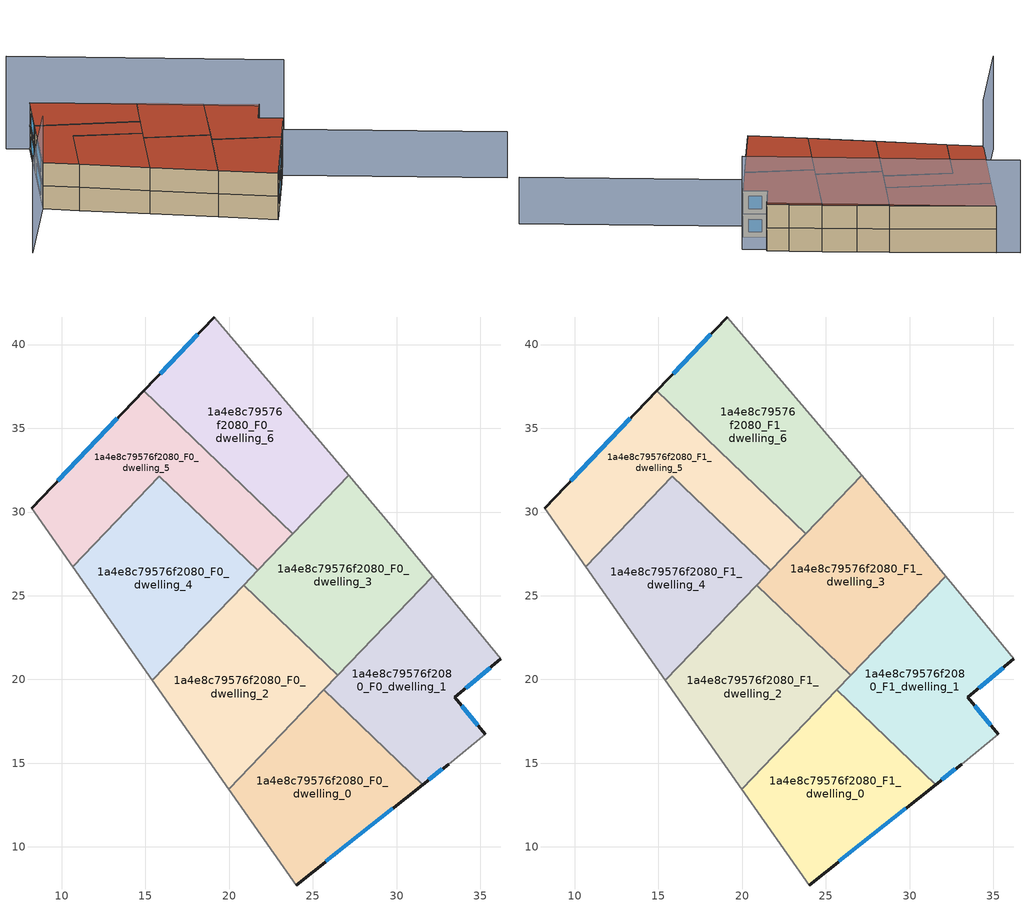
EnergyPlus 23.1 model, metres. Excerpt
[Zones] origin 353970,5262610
1a4e8c79576f2080_F0_dwelling_0
 floor ground (EU_floor_Construction): 31.55,13.72 24,7.73 19.97,13.46 25.64,19.38 z0
 wall outside (EU_wall_Construction): 24,7.73 31.55,13.72 z0:3
 wall adiabatic (EU_wall_Construction): 19.97,13.46 24,7.73 z0:3
 wall to 1a4e8c79576f2080_F0_dwelling_1 (EU_wall_Construction): 31.55,13.72 25.64,19.38 z0:3
 wall to 1a4e8c79576f2080_F0_dwelling_2 (EU_wall_Construction): 25.64,19.38 19.97,13.46 z0:3
 window (EU_Window_Construction): 25.77,9.14 29.78,12.32 z0.7:2.3
1a4e8c79576f2080_F0_dwelling_1
 floor ground (EU_floor_Construction): 34.58,23.24 36.23,21.22 33.46,18.95 35.28,16.74 33.1,14.95 31.55,13.72 25.64,19.38 32.15,26.18 z0
 wall outside (EU_wall_Construction): 35.28,16.74 33.46,18.95 36.23,21.22 / 31.55,13.72 33.1,14.95 z0:3
 wall adiabatic (EU_wall_Construction): 36.23,21.22 34.58,23.24 32.15,26.18 / 33.1,14.95 35.28,16.74 z0:3
 wall to 1a4e8c79576f2080_F0_dwelling_3 (EU_wall_Construction): 32.15,26.18 26.48,20.26 z0:3
 wall to 1a4e8c79576f2080_F0_dwelling_2 (EU_wall_Construction): 26.48,20.26 25.64,19.38 z0:3
 window (EU_Window_Construction): 34.11,19.48 35.58,20.69 / 34.86,17.26 33.89,18.43 / 31.92,14.01 32.73,14.66 z0.7:2.3
1a4e8c79576f2080_F0_dwelling_2
 floor ground (EU_floor_Construction): 26.48,20.26 19.97,13.46 15.42,19.95 20.86,25.64 z0
 wall adiabatic (EU_wall_Construction): 15.42,19.95 19.97,13.46 z0:3
 wall to 1a4e8c79576f2080_F0_dwelling_4 (EU_wall_Construction): 20.86,25.64 15.42,19.95 z0:3
 wall to 1a4e8c79576f2080_F0_dwelling_3 (EU_wall_Construction): 26.48,20.26 20.86,25.64 z0:3
1a4e8c79576f2080_F0_dwelling_3
 floor ground (EU_floor_Construction): 29.52,29.35 32.15,26.18 26.48,20.26 20.86,25.64 27.13,32.18 z0
 wall adiabatic (EU_wall_Construction): 32.15,26.18 29.52,29.35 27.13,32.18 z0:3
 wall to 1a4e8c79576f2080_F0_dwelling_6 (EU_wall_Construction): 27.13,32.18 23.8,28.71 z0:3
 wall to 1a4e8c79576f2080_F0_dwelling_5 (EU_wall_Construction): 23.8,28.71 21.7,26.51 z0:3
 wall to 1a4e8c79576f2080_F0_dwelling_4 (EU_wall_Construction): 21.7,26.51 20.86,25.64 z0:3
1a4e8c79576f2080_F0_dwelling_4
 floor ground (EU_floor_Construction): 21.7,26.51 15.42,19.95 10.66,26.72 15.83,32.12 z0
 wall adiabatic (EU_wall_Construction): 10.66,26.72 15.42,19.95 z0:3
 wall to 1a4e8c79576f2080_F0_dwelling_5 (EU_wall_Construction): 21.7,26.51 15.83,32.12 10.66,26.72 z0:3
1a4e8c79576f2080_F0_dwelling_5
 floor ground (EU_floor_Construction): 23.8,28.71 21.7,26.51 15.83,32.12 10.66,26.72 8.2,30.23 14.9,37.23 z0
 wall outside (EU_wall_Construction): 14.9,37.23 8.2,30.23 z0:3
 wall adiabatic (EU_wall_Construction): 8.2,30.23 10.66,26.72 z0:3
 wall to 1a4e8c79576f2080_F0_dwelling_6 (EU_wall_Construction): 23.8,28.71 14.9,37.23 z0:3
 window (EU_Window_Construction): 13.33,35.59 9.77,31.87 z0.7:2.3
1a4e8c79576f2080_F0_dwelling_6
 floor ground (EU_floor_Construction): 19.12,41.64 27.13,32.18 23.8,28.71 14.9,37.23 z0
 wall outside (EU_wall_Construction): 19.12,41.64 14.9,37.23 z0:3
 wall adiabatic (EU_wall_Construction): 27.13,32.18 19.12,41.64 z0:3
 window (EU_Window_Construction): 18.13,40.61 15.89,38.27 z0.7:2.3
1a4e8c79576f2080_F1_dwelling_0
 floor to 1a4e8c79576f2080_F0_dwelling_0 (EU_floor_Construction): 31.55,13.72 24,7.73 19.97,13.46 25.64,19.38 z3
 wall outside (EU_wall_Construction): 24,7.73 31.55,13.72 z3:6
 wall adiabatic (EU_wall_Construction): 19.97,13.46 24,7.73 z3:6
 wall to 1a4e8c79576f2080_F1_dwelling_1 (EU_wall_Construction): 31.55,13.72 25.64,19.38 z3:6
 wall to 1a4e8c79576f2080_F1_dwelling_2 (EU_wall_Construction): 25.64,19.38 19.97,13.46 z3:6
 window (EU_Window_Construction): 25.77,9.14 29.78,12.32 z3.7:5.3
 roof outside (EU_roof_Construction): 31.55,13.72 25.64,19.38 19.97,13.46 24,7.73 z6
1a4e8c79576f2080_F1_dwelling_1
 floor to 1a4e8c79576f2080_F0_dwelling_1 (EU_floor_Construction): 34.58,23.24 36.23,21.22 33.46,18.95 35.28,16.74 33.1,14.95 31.55,13.72 25.64,19.38 32.15,26.18 z3
 wall outside (EU_wall_Construction): 35.28,16.74 33.46,18.95 36.23,21.22 / 31.55,13.72 33.1,14.95 z3:6
 wall adiabatic (EU_wall_Construction): 36.23,21.22 34.58,23.24 32.15,26.18 / 33.1,14.95 35.28,16.74 z3:6
 wall to 1a4e8c79576f2080_F1_dwelling_3 (EU_wall_Construction): 32.15,26.18 26.48,20.26 z3:6
 wall to 1a4e8c79576f2080_F1_dwelling_2 (EU_wall_Construction): 26.48,20.26 25.64,19.38 z3:6
 window (EU_Window_Construction): 34.11,19.48 35.58,20.69 / 34.86,17.26 33.89,18.43 / 31.92,14.01 32.73,14.66 z3.7:5.3
 roof outside (EU_roof_Construction): 35.28,16.74 33.46,18.95 36.23,21.22 34.58,23.24 32.15,26.18 25.64,19.38 31.55,13.72 33.1,14.95 z6
1a4e8c79576f2080_F1_dwelling_2
 floor to 1a4e8c79576f2080_F0_dwelling_2 (EU_floor_Construction): 26.48,20.26 19.97,13.46 15.42,19.95 20.86,25.64 z3
 wall adiabatic (EU_wall_Construction): 15.42,19.95 19.97,13.46 z3:6
 wall to 1a4e8c79576f2080_F1_dwelling_4 (EU_wall_Construction): 20.86,25.64 15.42,19.95 z3:6
 wall to 1a4e8c79576f2080_F1_dwelling_3 (EU_wall_Construction): 26.48,20.26 20.86,25.64 z3:6
 roof outside (EU_roof_Construction): 19.97,13.46 26.48,20.26 20.86,25.64 15.42,19.95 z6
1a4e8c79576f2080_F1_dwelling_3
 floor to 1a4e8c79576f2080_F0_dwelling_3 (EU_floor_Construction): 29.52,29.35 32.15,26.18 26.48,20.26 20.86,25.64 27.13,32.18 z3
 wall adiabatic (EU_wall_Construction): 32.15,26.18 29.52,29.35 27.13,32.18 z3:6
 wall to 1a4e8c79576f2080_F1_dwelling_6 (EU_wall_Construction): 27.13,32.18 23.8,28.71 z3:6
 wall to 1a4e8c79576f2080_F1_dwelling_5 (EU_wall_Construction): 23.8,28.71 21.7,26.51 z3:6
 wall to 1a4e8c79576f2080_F1_dwelling_4 (EU_wall_Construction): 21.7,26.51 20.86,25.64 z3:6
 roof outside (EU_roof_Construction): 26.48,20.26 32.15,26.18 29.52,29.35 27.13,32.18 20.86,25.64 z6
1a4e8c79576f2080_F1_dwelling_4
 floor to 1a4e8c79576f2080_F0_dwelling_4 (EU_floor_Construction): 21.7,26.51 15.42,19.95 10.66,26.72 15.83,32.12 z3
 wall adiabatic (EU_wall_Construction): 10.66,26.72 15.42,19.95 z3:6
 wall to 1a4e8c79576f2080_F1_dwelling_5 (EU_wall_Construction): 21.7,26.51 15.83,32.12 10.66,26.72 z3:6
 roof outside (EU_roof_Construction): 15.42,19.95 21.7,26.51 15.83,32.12 10.66,26.72 z6
1a4e8c79576f2080_F1_dwelling_5
 floor to 1a4e8c79576f2080_F0_dwelling_5 (EU_floor_Construction): 23.8,28.71 21.7,26.51 15.83,32.12 10.66,26.72 8.2,30.23 14.9,37.23 z3
 wall outside (EU_wall_Construction): 14.9,37.23 8.2,30.23 z3:6
 wall adiabatic (EU_wall_Construction): 8.2,30.23 10.66,26.72 z3:6
 wall to 1a4e8c79576f2080_F1_dwelling_6 (EU_wall_Construction): 23.8,28.71 14.9,37.23 z3:6
 window (EU_Window_Construction): 13.33,35.59 9.77,31.87 z3.7:5.3
 roof outside (EU_roof_Construction): 21.7,26.51 23.8,28.71 14.9,37.23 8.2,30.23 10.66,26.72 15.83,32.12 z6
1a4e8c79576f2080_F1_dwelling_6
 floor to 1a4e8c79576f2080_F0_dwelling_6 (EU_floor_Construction): 19.12,41.64 27.13,32.18 23.8,28.71 14.9,37.23 z3
 wall outside (EU_wall_Construction): 19.12,41.64 14.9,37.23 z3:6
 wall adiabatic (EU_wall_Construction): 27.13,32.18 19.12,41.64 z3:6
 window (EU_Window_Construction): 18.13,40.61 15.89,38.27 z3.7:5.3
 roof outside (EU_roof_Construction): 23.8,28.71 27.13,32.18 19.12,41.64 14.9,37.23 z6
shading: -1.28,23.57 8.2,30.23 / 37.71,18.74 17.37,43.8 z0:12; 49.66,-5.22 33.1,14.96 z0:6
[Building]
EU S2 Campaign: North Axis=0; Terrain=City; Solar Distribution=FullExterior
[Site:Location]
Budapest.Ferenc.Liszt.Intl.AP: Latitude=47.437; Longitude=19.256; Time Zone=1; Elevation=185
[SizingPeriod:WeatherFileDays]
AnnualSizingPeriod: Begin Month=1; Begin Day of Month=1; End Month=12; End Day of Month=31; Day of Week for Start Day=Monday; Use Weather File Daylight Saving Period=No; Use Weather File Rain and Snow Indicators=No
[MATERIAL]
EU_InternalMass_Material: Roughness=MediumRough; Thickness=0.1; Conductivity=1; Density=1800; Specific Heat=900; Thermal Absorptance=0.9; Solar Absorptance=0.7; Visible Absorptance=0.7
[MATERIAL:NOMASS] Roughness=MediumRough; Thermal Absorptance=0.9; Solar Absorptance=0.7; Visible Absorptance=0.7
Name | Thermal Resistance
EU_wall_NoMass | 0.832559
EU_roof_NoMass | 1.39638
EU_floor_NoMass | 0.872794
[WINDOWMATERIAL:SIMPLEGLAZINGSYSTEM]
EU_Window_SimpleGlazing: UFactor=2.79869; Solar Heat Gain Coefficient=0.75; Visible Transmittance=0.75
[CONSTRUCTION]
EU_wall_Construction: EU_wall_NoMass
EU_roof_Construction: EU_roof_NoMass
EU_floor_Construction: EU_floor_NoMass
EU_Window_Construction: EU_Window_SimpleGlazing
EU_InternalMass_Construction: EU_InternalMass_Material
[ZONE] Type=1; Multiplier=1; Ceiling Height=autocalculate; Floor Area=autocalculate; Part of Total Floor Area=Yes
Name | Volume
1a4e8c79576f2080_F0_dwelling_0; 1a4e8c79576f2080_F1_dwelling_0 | 201.701
1a4e8c79576f2080_F0_dwelling_1; 1a4e8c79576f2080_F1_dwelling_1 | 201.699
1a4e8c79576f2080_F0_dwelling_2 | 201.732
1a4e8c79576f2080_F1_dwelling_2 | 201.731
1a4e8c79576f2080_F0_dwelling_3; 1a4e8c79576f2080_F1_dwelling_3 | 201.714
1a4e8c79576f2080_F0_dwelling_4 | 201.692
1a4e8c79576f2080_F1_dwelling_4 | 201.693
1a4e8c79576f2080_F0_dwelling_5; 1a4e8c79576f2080_F1_dwelling_5 | 201.713
1a4e8c79576f2080_F0_dwelling_6; 1a4e8c79576f2080_F1_dwelling_6 | 201.705
[INTERNALMASS] Construction=EU_InternalMass_Construction
Name | Zone or ZoneList | Surface Area
1a4e8c79576f2080_F0_dwelling_0_EU_InternalMass | 1a4e8c79576f2080_F0_dwelling_0 | 67.2328
1a4e8c79576f2080_F0_dwelling_1_EU_InternalMass | 1a4e8c79576f2080_F0_dwelling_1 | 67.233
1a4e8c79576f2080_F0_dwelling_2_EU_InternalMass | 1a4e8c79576f2080_F0_dwelling_2 | 67.2443
1a4e8c79576f2080_F0_dwelling_3_EU_InternalMass | 1a4e8c79576f2080_F0_dwelling_3 | 67.2383
1a4e8c79576f2080_F0_dwelling_4_EU_InternalMass | 1a4e8c79576f2080_F0_dwelling_4 | 67.2326
1a4e8c79576f2080_F0_dwelling_5_EU_InternalMass | 1a4e8c79576f2080_F0_dwelling_5 | 67.2377
1a4e8c79576f2080_F0_dwelling_6_EU_InternalMass | 1a4e8c79576f2080_F0_dwelling_6 | 67.2363
1a4e8c79576f2080_F1_dwelling_0_EU_InternalMass | 1a4e8c79576f2080_F1_dwelling_0 | 67.2328
1a4e8c79576f2080_F1_dwelling_1_EU_InternalMass | 1a4e8c79576f2080_F1_dwelling_1 | 67.233
1a4e8c79576f2080_F1_dwelling_2_EU_InternalMass | 1a4e8c79576f2080_F1_dwelling_2 | 67.2443
1a4e8c79576f2080_F1_dwelling_3_EU_InternalMass | 1a4e8c79576f2080_F1_dwelling_3 | 67.2383
1a4e8c79576f2080_F1_dwelling_4_EU_InternalMass | 1a4e8c79576f2080_F1_dwelling_4 | 67.2326
1a4e8c79576f2080_F1_dwelling_5_EU_InternalMass | 1a4e8c79576f2080_F1_dwelling_5 | 67.2377
1a4e8c79576f2080_F1_dwelling_6_EU_InternalMass | 1a4e8c79576f2080_F1_dwelling_6 | 67.2363
[OTHEREQUIPMENT] Fuel Type=Electricity; Design Level Calculation Method=Watts/Area; Power per Zone Floor Area=1; Fraction Latent=0; Fraction Radiant=0; Fraction Lost=0; Carbon Dioxide Generation Rate=0; EndUse Subcategory=EU_Step8_InternalGains
Name | Zone or ZoneList or Space or SpaceList | Schedule
EU_Step8_InternalGain_1a4e8c79576f2080_F0_dwelling_0_f000 | 1a4e8c79576f2080_F0_dwelling_0 | EU_Step8_GainSchedule_1a4e8c79576f2080_F0_dwelling_0_f000
EU_Step8_InternalGain_1a4e8c79576f2080_F0_dwelling_1_f000 | 1a4e8c79576f2080_F0_dwelling_1 | EU_Step8_GainSchedule_1a4e8c79576f2080_F0_dwelling_1_f000
EU_Step8_InternalGain_1a4e8c79576f2080_F0_dwelling_2_f000 | 1a4e8c79576f2080_F0_dwelling_2 | EU_Step8_GainSchedule_1a4e8c79576f2080_F0_dwelling_2_f000
EU_Step8_InternalGain_1a4e8c79576f2080_F0_dwelling_3_f000 | 1a4e8c79576f2080_F0_dwelling_3 | EU_Step8_GainSchedule_1a4e8c79576f2080_F0_dwelling_3_f000
EU_Step8_InternalGain_1a4e8c79576f2080_F0_dwelling_4_f000 | 1a4e8c79576f2080_F0_dwelling_4 | EU_Step8_GainSchedule_1a4e8c79576f2080_F0_dwelling_4_f000
EU_Step8_InternalGain_1a4e8c79576f2080_F0_dwelling_5_f000 | 1a4e8c79576f2080_F0_dwelling_5 | EU_Step8_GainSchedule_1a4e8c79576f2080_F0_dwelling_5_f000
EU_Step8_InternalGain_1a4e8c79576f2080_F0_dwelling_6_f000 | 1a4e8c79576f2080_F0_dwelling_6 | EU_Step8_GainSchedule_1a4e8c79576f2080_F0_dwelling_6_f000
EU_Step8_InternalGain_1a4e8c79576f2080_F1_dwelling_0_f000 | 1a4e8c79576f2080_F1_dwelling_0 | EU_Step8_GainSchedule_1a4e8c79576f2080_F1_dwelling_0_f000
EU_Step8_InternalGain_1a4e8c79576f2080_F1_dwelling_1_f000 | 1a4e8c79576f2080_F1_dwelling_1 | EU_Step8_GainSchedule_1a4e8c79576f2080_F1_dwelling_1_f000
EU_Step8_InternalGain_1a4e8c79576f2080_F1_dwelling_2_f000 | 1a4e8c79576f2080_F1_dwelling_2 | EU_Step8_GainSchedule_1a4e8c79576f2080_F1_dwelling_2_f000
EU_Step8_InternalGain_1a4e8c79576f2080_F1_dwelling_3_f000 | 1a4e8c79576f2080_F1_dwelling_3 | EU_Step8_GainSchedule_1a4e8c79576f2080_F1_dwelling_3_f000
EU_Step8_InternalGain_1a4e8c79576f2080_F1_dwelling_4_f000 | 1a4e8c79576f2080_F1_dwelling_4 | EU_Step8_GainSchedule_1a4e8c79576f2080_F1_dwelling_4_f000
EU_Step8_InternalGain_1a4e8c79576f2080_F1_dwelling_5_f000 | 1a4e8c79576f2080_F1_dwelling_5 | EU_Step8_GainSchedule_1a4e8c79576f2080_F1_dwelling_5_f000
EU_Step8_InternalGain_1a4e8c79576f2080_F1_dwelling_6_f000 | 1a4e8c79576f2080_F1_dwelling_6 | EU_Step8_GainSchedule_1a4e8c79576f2080_F1_dwelling_6_f000
[ZONEVENTILATION:DESIGNFLOWRATE] Schedule=EU_AlwaysOn; Design Flow Rate Calculation Method=AirChanges/Hour; Air Changes per Hour=0.475469; Ventilation Type=Natural; Fan Pressure Rise=0; Fan Total Efficiency=1; Constant Term Coefficient=1; Temperature Term Coefficient=0; Velocity Term Coefficient=0; Velocity Squared Term Coefficient=0; Minimum Indoor Temperature=-100; Maximum Indoor Temperature=100; Delta Temperature=-100; Minimum Outdoor Temperature=-100; Maximum Outdoor Temperature=100; Maximum Wind Speed=40
Name | Zone or ZoneList or Space or SpaceList
EU_ConstantAir_1a4e8c79576f2080_F0_dwelling_0 | 1a4e8c79576f2080_F0_dwelling_0
EU_ConstantAir_1a4e8c79576f2080_F0_dwelling_1 | 1a4e8c79576f2080_F0_dwelling_1
EU_ConstantAir_1a4e8c79576f2080_F0_dwelling_2 | 1a4e8c79576f2080_F0_dwelling_2
EU_ConstantAir_1a4e8c79576f2080_F0_dwelling_3 | 1a4e8c79576f2080_F0_dwelling_3
EU_ConstantAir_1a4e8c79576f2080_F0_dwelling_4 | 1a4e8c79576f2080_F0_dwelling_4
EU_ConstantAir_1a4e8c79576f2080_F0_dwelling_5 | 1a4e8c79576f2080_F0_dwelling_5
EU_ConstantAir_1a4e8c79576f2080_F0_dwelling_6 | 1a4e8c79576f2080_F0_dwelling_6
EU_ConstantAir_1a4e8c79576f2080_F1_dwelling_0 | 1a4e8c79576f2080_F1_dwelling_0
EU_ConstantAir_1a4e8c79576f2080_F1_dwelling_1 | 1a4e8c79576f2080_F1_dwelling_1
EU_ConstantAir_1a4e8c79576f2080_F1_dwelling_2 | 1a4e8c79576f2080_F1_dwelling_2
EU_ConstantAir_1a4e8c79576f2080_F1_dwelling_3 | 1a4e8c79576f2080_F1_dwelling_3
EU_ConstantAir_1a4e8c79576f2080_F1_dwelling_4 | 1a4e8c79576f2080_F1_dwelling_4
EU_ConstantAir_1a4e8c79576f2080_F1_dwelling_5 | 1a4e8c79576f2080_F1_dwelling_5
EU_ConstantAir_1a4e8c79576f2080_F1_dwelling_6 | 1a4e8c79576f2080_F1_dwelling_6
[HVACTEMPLATE:THERMOSTAT] Constant Heating Setpoint=20; Constant Cooling Setpoint=50
EU_HeatOnly_1a4e8c79576f2080_F0_dwelling_0; EU_HeatOnly_1a4e8c79576f2080_F0_dwelling_1; EU_HeatOnly_1a4e8c79576f2080_F0_dwelling_2; EU_HeatOnly_1a4e8c79576f2080_F0_dwelling_3; EU_HeatOnly_1a4e8c79576f2080_F0_dwelling_4; EU_HeatOnly_1a4e8c79576f2080_F0_dwelling_5; EU_HeatOnly_1a4e8c79576f2080_F0_dwelling_6; EU_HeatOnly_1a4e8c79576f2080_F1_dwelling_0; EU_HeatOnly_1a4e8c79576f2080_F1_dwelling_1; EU_HeatOnly_1a4e8c79576f2080_F1_dwelling_2; EU_HeatOnly_1a4e8c79576f2080_F1_dwelling_3; EU_HeatOnly_1a4e8c79576f2080_F1_dwelling_4; EU_HeatOnly_1a4e8c79576f2080_F1_dwelling_5; EU_HeatOnly_1a4e8c79576f2080_F1_dwelling_6
[HVACTEMPLATE:ZONE:IDEALLOADSAIRSYSTEM] System Availability Schedule=EU_AlwaysOn; Maximum Heating Supply Air Temperature=50; Minimum Cooling Supply Air Temperature=13; Maximum Heating Supply Air Humidity Ratio=0.0156; Minimum Cooling Supply Air Humidity Ratio=0.0077; Heating Limit=NoLimit; Cooling Limit=NoLimit; Heating Availability Schedule=EU_AlwaysOn; Cooling Availability Schedule=EU_CoolingOff; Dehumidification Control Type=ConstantSensibleHeatRatio; Cooling Sensible Heat Ratio=0.7; Dehumidification Setpoint=60; Humidification Control Type=None; Humidification Setpoint=30; Outdoor Air Method=None; Outdoor Air Flow Rate per Person=0.00944; Outdoor Air Flow Rate per Zone Floor Area=0; Outdoor Air Flow Rate per Zone=0; Demand Controlled Ventilation Type=None; Outdoor Air Economizer Type=NoEconomizer; Heat Recovery Type=None; Sensible Heat Recovery Effectiveness=0.7; Latent Heat Recovery Effectiveness=0.65
Name | Template Thermostat
1a4e8c79576f2080_F0_dwelling_0 | EU_HeatOnly_1a4e8c79576f2080_F0_dwelling_0
1a4e8c79576f2080_F0_dwelling_1 | EU_HeatOnly_1a4e8c79576f2080_F0_dwelling_1
1a4e8c79576f2080_F0_dwelling_2 | EU_HeatOnly_1a4e8c79576f2080_F0_dwelling_2
1a4e8c79576f2080_F0_dwelling_3 | EU_HeatOnly_1a4e8c79576f2080_F0_dwelling_3
1a4e8c79576f2080_F0_dwelling_4 | EU_HeatOnly_1a4e8c79576f2080_F0_dwelling_4
1a4e8c79576f2080_F0_dwelling_5 | EU_HeatOnly_1a4e8c79576f2080_F0_dwelling_5
1a4e8c79576f2080_F0_dwelling_6 | EU_HeatOnly_1a4e8c79576f2080_F0_dwelling_6
1a4e8c79576f2080_F1_dwelling_0 | EU_HeatOnly_1a4e8c79576f2080_F1_dwelling_0
1a4e8c79576f2080_F1_dwelling_1 | EU_HeatOnly_1a4e8c79576f2080_F1_dwelling_1
1a4e8c79576f2080_F1_dwelling_2 | EU_HeatOnly_1a4e8c79576f2080_F1_dwelling_2
1a4e8c79576f2080_F1_dwelling_3 | EU_HeatOnly_1a4e8c79576f2080_F1_dwelling_3
1a4e8c79576f2080_F1_dwelling_4 | EU_HeatOnly_1a4e8c79576f2080_F1_dwelling_4
1a4e8c79576f2080_F1_dwelling_5 | EU_HeatOnly_1a4e8c79576f2080_F1_dwelling_5
1a4e8c79576f2080_F1_dwelling_6 | EU_HeatOnly_1a4e8c79576f2080_F1_dwelling_6
[SIZING:ZONE] Zone Cooling Design Supply Air Temperature Input Method=SupplyAirTemperature; Zone Cooling Design Supply Air Temperature=13; Zone Heating Design Supply Air Temperature Input Method=SupplyAirTemperature; Zone Heating Design Supply Air Temperature=50; Zone Cooling Design Supply Air Humidity Ratio=0.008; Zone Heating Design Supply Air Humidity Ratio=0.008; Cooling Design Air Flow Method=DesignDay; Cooling Design Air Flow Rate=0; Cooling Minimum Air Flow per Zone Floor Area=0.000762; Cooling Minimum Air Flow=0; Cooling Minimum Air Flow Fraction=0.2; Heating Design Air Flow Method=DesignDay; Heating Design Air Flow Rate=0; Heating Maximum Air Flow per Zone Floor Area=0.002032; Heating Maximum Air Flow=0.141576; Heating Maximum Air Flow Fraction=0.3; Account for Dedicated Outdoor Air System=No; Dedicated Outdoor Air System Control Strategy=NeutralSupplyAir; Dedicated Outdoor Air Low Setpoint Temperature for Design=autosize; Dedicated Outdoor Air High Setpoint Temperature for Design=autosize; Zone Load Sizing Method=Sensible Load Only No Latent Load; Zone Latent Cooling Design Supply Air Humidity Ratio Input Method=HumidityRatioDifference; Zone Cooling Design Supply Air Humidity Ratio Difference=0.005; Zone Latent Heating Design Supply Air Humidity Ratio Input Method=HumidityRatioDifference; Zone Humidification Design Supply Air Humidity Ratio Difference=0.005
1a4e8c79576f2080_F0_dwelling_0; 1a4e8c79576f2080_F0_dwelling_1; 1a4e8c79576f2080_F0_dwelling_2; 1a4e8c79576f2080_F0_dwelling_3; 1a4e8c79576f2080_F0_dwelling_4; 1a4e8c79576f2080_F0_dwelling_5; 1a4e8c79576f2080_F0_dwelling_6; 1a4e8c79576f2080_F1_dwelling_0; 1a4e8c79576f2080_F1_dwelling_1; 1a4e8c79576f2080_F1_dwelling_2; 1a4e8c79576f2080_F1_dwelling_3; 1a4e8c79576f2080_F1_dwelling_4; 1a4e8c79576f2080_F1_dwelling_5; 1a4e8c79576f2080_F1_dwelling_6
[SCHEDULE:CONSTANT]
Name | Hourly Value
EU_AlwaysOn | 1
EU_CoolingOff | 0
[SCHEDULE:FILE] Column Number=1; Rows to Skip at Top=0; Number of Hours of Data=8760; Column Separator=Comma; Interpolate to Timestep=No; Minutes per Item=60; Adjust Schedule for Daylight Savings=Yes
Name | File
EU_Step8_GainSchedule_1a4e8c79576f2080_F0_dwelling_0_f000 | ../../schedules/1a4e8c79576f2080/1a4e8c79576f2080_F0_dwelling_0_f000_gain.csv
EU_Step8_GainSchedule_1a4e8c79576f2080_F0_dwelling_1_f000 | ../../schedules/1a4e8c79576f2080/1a4e8c79576f2080_F0_dwelling_1_f000_gain.csv
EU_Step8_GainSchedule_1a4e8c79576f2080_F0_dwelling_2_f000 | ../../schedules/1a4e8c79576f2080/1a4e8c79576f2080_F0_dwelling_2_f000_gain.csv
EU_Step8_GainSchedule_1a4e8c79576f2080_F0_dwelling_3_f000 | ../../schedules/1a4e8c79576f2080/1a4e8c79576f2080_F0_dwelling_3_f000_gain.csv
EU_Step8_GainSchedule_1a4e8c79576f2080_F0_dwelling_4_f000 | ../../schedules/1a4e8c79576f2080/1a4e8c79576f2080_F0_dwelling_4_f000_gain.csv
EU_Step8_GainSchedule_1a4e8c79576f2080_F0_dwelling_5_f000 | ../../schedules/1a4e8c79576f2080/1a4e8c79576f2080_F0_dwelling_5_f000_gain.csv
EU_Step8_GainSchedule_1a4e8c79576f2080_F0_dwelling_6_f000 | ../../schedules/1a4e8c79576f2080/1a4e8c79576f2080_F0_dwelling_6_f000_gain.csv
EU_Step8_GainSchedule_1a4e8c79576f2080_F1_dwelling_0_f000 | ../../schedules/1a4e8c79576f2080/1a4e8c79576f2080_F1_dwelling_0_f000_gain.csv
EU_Step8_GainSchedule_1a4e8c79576f2080_F1_dwelling_1_f000 | ../../schedules/1a4e8c79576f2080/1a4e8c79576f2080_F1_dwelling_1_f000_gain.csv
EU_Step8_GainSchedule_1a4e8c79576f2080_F1_dwelling_2_f000 | ../../schedules/1a4e8c79576f2080/1a4e8c79576f2080_F1_dwelling_2_f000_gain.csv
EU_Step8_GainSchedule_1a4e8c79576f2080_F1_dwelling_3_f000 | ../../schedules/1a4e8c79576f2080/1a4e8c79576f2080_F1_dwelling_3_f000_gain.csv
EU_Step8_GainSchedule_1a4e8c79576f2080_F1_dwelling_4_f000 | ../../schedules/1a4e8c79576f2080/1a4e8c79576f2080_F1_dwelling_4_f000_gain.csv
EU_Step8_GainSchedule_1a4e8c79576f2080_F1_dwelling_5_f000 | ../../schedules/1a4e8c79576f2080/1a4e8c79576f2080_F1_dwelling_5_f000_gain.csv
EU_Step8_GainSchedule_1a4e8c79576f2080_F1_dwelling_6_f000 | ../../schedules/1a4e8c79576f2080/1a4e8c79576f2080_F1_dwelling_6_f000_gain.csv
